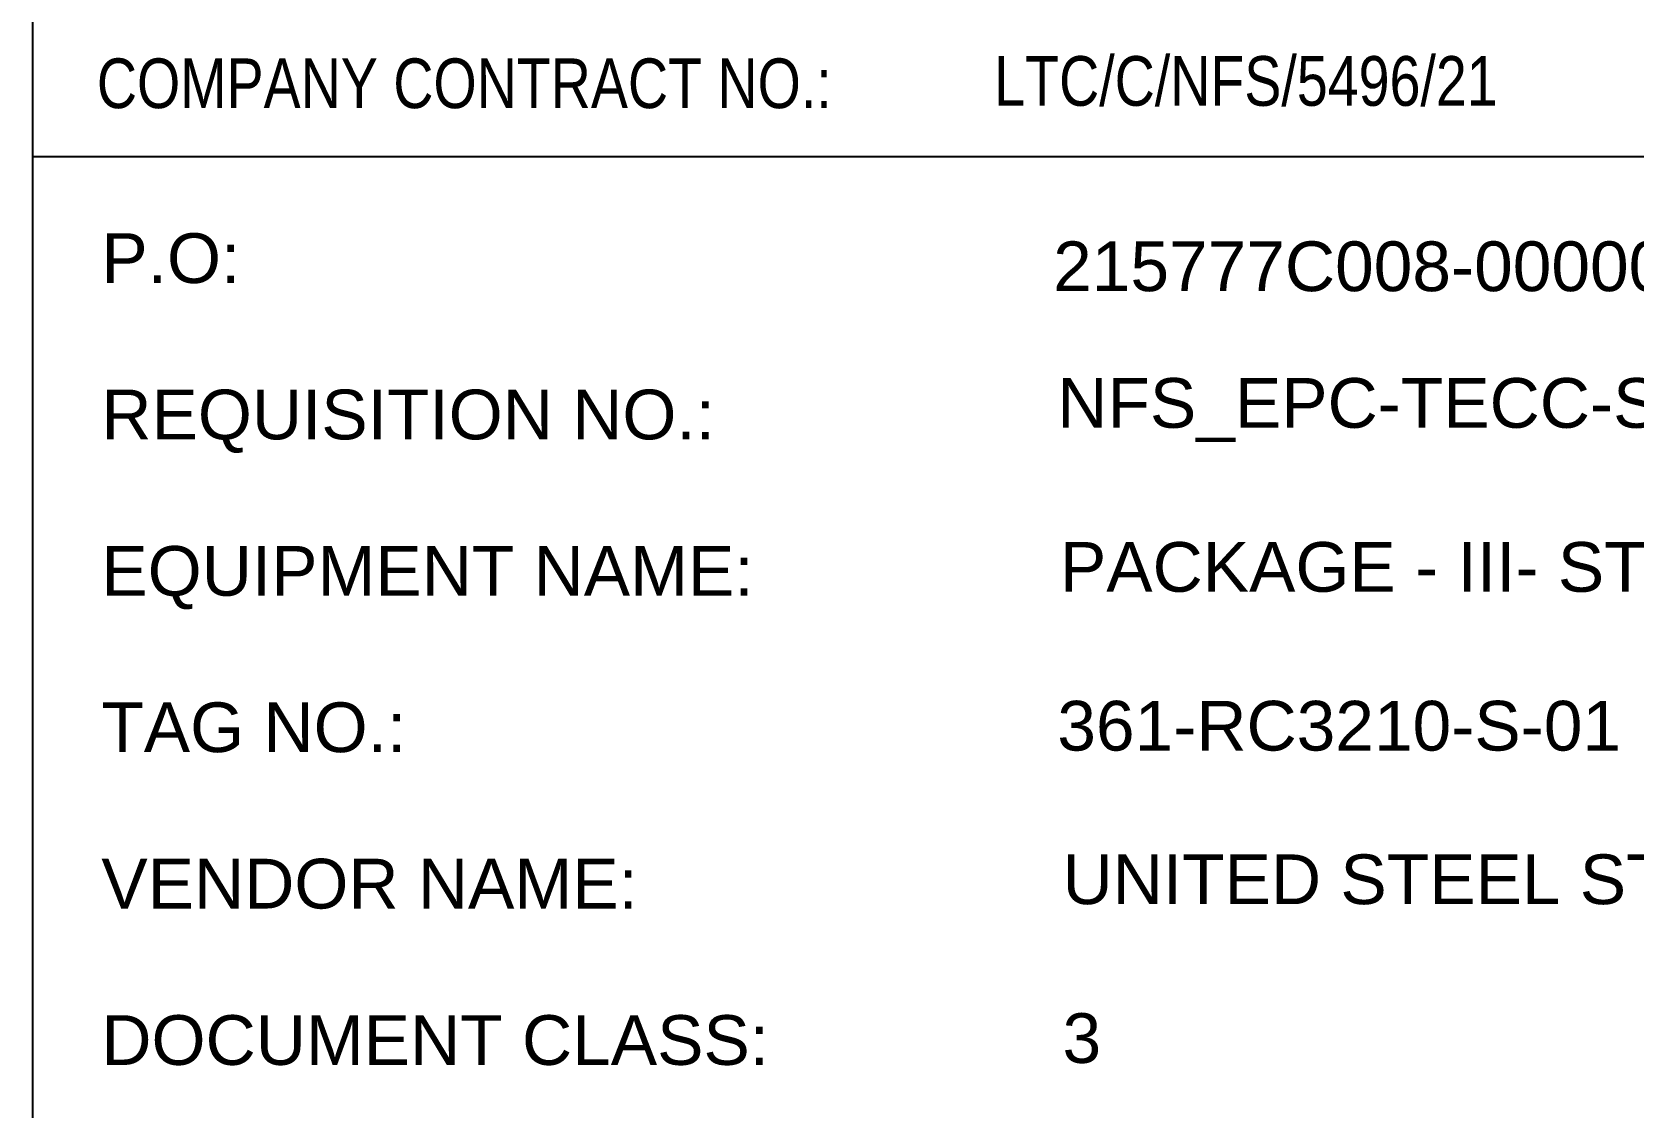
# Model space of a CAD drawing. Header units: millimetres. Extents: x -258 to 337, y -124 to 296.
# Drawn here: x 242.43 to 285.5, y -67.93 to -38.99 of the extents above; entities that cross this region are included whole.
import ezdxf

# ---------------------------------------------------------------- set-up
doc = ezdxf.new("R2010")
doc.units = ezdxf.units.MM
doc.styles.add('Arial', font='ARIAL.TTF', dxfattribs={"height": 0.2})

# ---------------------------------------------------------------- blocks, each defined once
blk = doc.blocks.new('Unknown-234524341-28315')
at = {"color": 7, "linetype": 'Continuous'}
for p, q in [((242.459, -109.312), (242.459, 80.9)), ((242.434, -42.337), (321.641, -42.337))]:
    blk.add_line(p, q, dxfattribs=at)
at = {"color": 7, "linetype": 'Continuous', "style": 'Arial', "width": 0.8}
for s, p in [('LTC/C/NFS/5496/21', (268.304, -40.978)), ('COMPANY CONTRACT NO.:', (244.177, -41.041))]:
    blk.add_text(s, height=1.33711, dxfattribs=at).set_placement(p)
at = {"color": 7, "linetype": 'Continuous', "style": 'Arial'}
for s, height, p in [('P.O:', 1.3371, (244.297, -45.743)), ('REQUISITION NO.:', 1.33711, (244.297, -49.948)), ('EQUIPMENT NAME:', 1.33711, (244.297, -54.154)), ('TAG NO.:', 1.3371, (244.297, -58.359)), ('VENDOR NAME:', 1.33711, (244.297, -62.564)), ('DOCUMENT CLASS:', 1.33711, (244.297, -66.77))]:
    blk.add_text(s, height=height, dxfattribs=at).set_placement(p)
at = {"color": 6, "linetype": 'Continuous', "style": 'Arial'}
for s, height, p in [('215777C008-00000-PO-1800-20301-NFS520', 1.33711, (269.887, -45.962)), ('NFS_EPC-TECC-ST-REQ-20301', 1.33711, (270, -49.637)), ('PACKAGE - III- STEELSTRUCTURES (Offsite Area)', 1.33711, (270.07, -54.047)), ('361-RC3210-S-01', 1.33711, (270, -58.317)), ('UNITED STEEL STRUCTURES LTD.', 1.33711, (270.14, -62.447)), ('3', 1.337, (270.14, -66.717))]:
    blk.add_text(s, height=height, dxfattribs=at).set_placement(p)

msp = doc.modelspace()

# ---------------------------------------------------------------- block references
msp.add_blockref('Unknown-234524341-28315', (0, 0))

doc.saveas('drawing.dxf')
